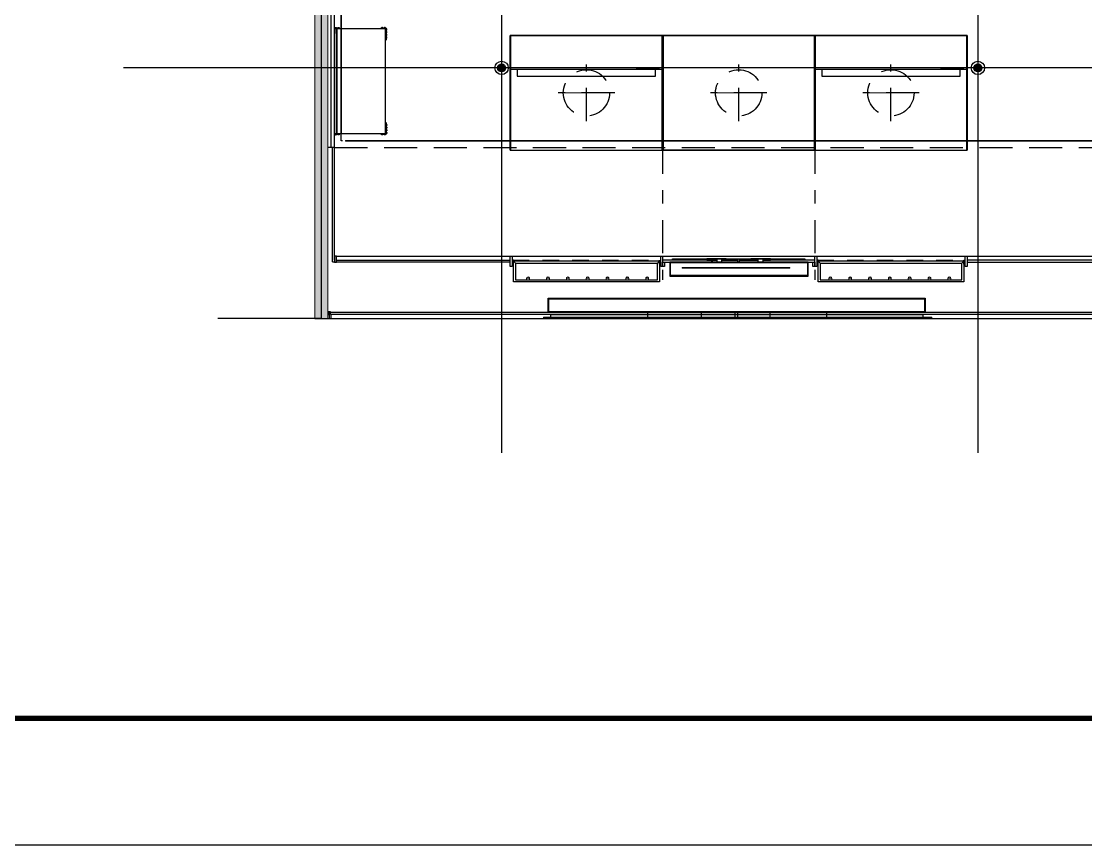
# Model space of a CAD drawing. Header units: millimetres. Extents: x 5896 to 6381, y 4295 to 4378.
# Drawn here: x 6050.79 to 6058.84, y 4295.41 to 4301.63 of the extents above; entities that cross this region are included whole.
import ezdxf

# ---------------------------------------------------------------- set-up
doc = ezdxf.new("R2010")
doc.units = ezdxf.units.MM
for name, pattern in [('HIDDEN2', [0.1875, 0.125, -0.0625]), ('NASCOSTA', [0.375, 0.25, -0.125]), ('PHANTOM2', [1.25, 0.625, -0.125, 0.125, -0.125, 0.125, -0.125]), ('TRATTEGGIATA', [0.75, 0.5, -0.25]), ('TRATTOPUNTO2', [0.5, 0.25, -0.125, 0, -0.125])]:
    doc.linetypes.add(name, pattern=pattern)
for name, color, linetype in [('ax-arredo piani', 2, 'Continuous'), ('ax-arredo piani rossi', 1, 'Continuous'), ('ax-arredo sez', 6, 'Continuous'), ('AXlogo', 6, 'Continuous'), ('GA_X DIM', 8, 'Continuous'), ('Pareti02', 3, 'Continuous'), ('proiezioni', 2, 'NASCOSTA'), ('R-PIANI', 6, 'Continuous'), ('sezioni 02', 3, 'Continuous'), ('Urban', 6, 'Continuous'), ('VITI', 1, 'Continuous'), ('图框', 254, 'Continuous'), ('消防', 5, 'Continuous')]:
    doc.layers.add(name, color=color, linetype=linetype)
doc.layers.add('Axis', color=7, linetype='TRATTOPUNTO2', true_color=0xe27a03)
doc.layers.add('PROIEZ-FASCIONE', color=7, linetype='TRATTEGGIATA', true_color=0xb4b08e)
for name, color, linetype, lineweight, true_color in [('LD_light', 7, 'Continuous', 5, 0xf00000), ('R-HATCH', 7, 'Continuous', 9, 0xbababa), ('R-WALL', 7, 'Continuous', 9, 0xbababa)]:
    doc.layers.add(name, color=color, linetype=linetype, lineweight=lineweight, true_color=true_color)
doc.layers.add('R-BORDER', color=7, linetype='PHANTOM2', true_color=0xdb0000, plot=False)
doc.layers.add('sez-PHOTO', color=3, linetype='HIDDEN2', lineweight=15)

# ---------------------------------------------------------------- blocks, each defined once
blk = doc.blocks.new('lamp A1')
at = {"layer": 'LD_light', "linetype": 'NASCOSTA'}
for p, q in [((300.7942, 135.0268), (300.7942, 135.4534)), ((300.5809, 135.2401), (301.0074, 135.2401))]:
    blk.add_line(p, q, dxfattribs=at)
blk.add_circle((300.7942, 135.2401), 0.175, dxfattribs=at)
blk = doc.blocks.new('ioo')
at = {"layer": 'LD_light', "elevation": 0}
blk.add_lwpolyline([(-3044.5, 2505.5), (-3066.5, 2505.5), (-3066.5, 2493.5), (-3044.5, 2493.5)], close=True, dxfattribs=at)
at = {"layer": 'LD_light', "ltscale": 0.1}
for radius in [11, 10]:
    blk.add_arc((-3055.5, 2505.5, 0), radius, 359.79563, 180.20437, dxfattribs=at)
blk = doc.blocks.new('bullone fianco')
at = {"layer": 'VITI'}
for p, q in [((-0.0033, 0.0002), (-0.0033, 0.007)), ((-0.0003, 0.0081), (-0.0029, 0.0081)), ((-0.0003, 0.0059), (-0.0029, 0.0059)), ((-0.0003, 0.0013), (-0.0029, 0.0013)), ((-0.0003, -0.001), (-0.0003, 0.0081)), ((-0.0003, 0.0072), (-0.0003, 0.0081)), ((0, 0.0072), (-0.0003, 0.0072)), ((-0.0003, 0), (-0.0003, -0.001)), ((0, 0), (-0.0003, 0)), ((0, 0), (0, 0.0072)), ((-0.0003, -0.001), (-0.0029, -0.001))]:
    blk.add_line(p, q, dxfattribs=at)
for centre, radius, start, end in [((-0.0012, 0.007), 0.00209, 147.13278, 212.86722), ((0.0046, 0.0036), 0.00787, 163.22135, 196.77865), ((-0.0012, 0.0002), 0.00209, 147.13278, 212.86722)]:
    blk.add_arc(centre, radius, start, end, dxfattribs=at)
blk = doc.blocks.new('112')
at = {"layer": 'R-HATCH', "ltscale": 10000}
h = blk.add_hatch(color=253, dxfattribs=at)
h.dxf.hatch_style = 1
h.paths.add_polyline_path([(6087.6307, 4402.1886), (6087.6307, 4414.0136), (6087.7307, 4414.0136), (6087.7307, 4402.1886)])
at = {"layer": 'ax-arredo piani', "color": 253}
for p, q in [((6087.7947, 4402.6608), (6089.11, 4402.6608)), ((6089.123, 4402.6608), (6092.5485, 4402.6608)), ((6092.5615, 4402.6608), (6093.8767, 4402.6608))]:
    blk.add_line(p, q, dxfattribs=at)
at = {"layer": 'ax-arredo piani', "color": 253, "elevation": 0}
for points in [[(6088.1667, 4403.5854), (6088.1667, 4403.5854), (6088.1667, 4404.3774), (6088.1667, 4404.3774), (6088.1667, 4404.3774), (6087.7977, 4404.3774), (6087.7977, 4403.5854), (6088.1667, 4403.5854)], [(6088.1697, 4404.2924), (6088.1667, 4404.2924), (6088.1667, 4404.3414), (6088.1697, 4404.3414)], [(6089.109, 4403.4608), (6090.261, 4403.4608), (6090.261, 4404.3258), (6089.109, 4404.3258)], [(6090.261, 4403.4608), (6091.4105, 4403.4608), (6091.4105, 4404.3258), (6090.261, 4404.3258)], [(6091.4105, 4403.4608), (6092.5625, 4403.4608), (6092.5625, 4404.3258), (6091.4105, 4404.3258)], [(6090.264, 4403.4638), (6091.4075, 4403.4638), (6091.4075, 4404.3228), (6090.264, 4404.3228)], [(6090.231, 4404.0718), (6090.0657, 4404.0718), (6090.0657, 4404.0851), (6090.231, 4404.0851)], [(6092.5325, 4404.0718), (6092.3672, 4404.0718), (6092.3672, 4404.0851), (6092.5325, 4404.0851)], [(6089.109, 4403.4608), (6089.109, 4404.0718), (6090.261, 4404.0718), (6090.261, 4403.4608), (6090.258, 4403.4608), (6090.258, 4404.0688), (6089.112, 4404.0688), (6089.112, 4403.4608)], [(6089.162, 4404.0188), (6090.208, 4404.0188), (6090.208, 4404.0688), (6089.162, 4404.0688)], [(6091.4105, 4403.4608), (6091.4105, 4404.0718), (6092.5625, 4404.0718), (6092.5625, 4403.4608), (6092.5595, 4403.4608), (6092.5595, 4404.0688), (6091.4135, 4404.0688), (6091.4135, 4403.4608)], [(6091.4635, 4404.0188), (6092.5095, 4404.0188), (6092.5095, 4404.0688), (6091.4635, 4404.0688)], [(6088.1697, 4403.6704), (6088.1667, 4403.6704), (6088.1667, 4403.6214), (6088.1697, 4403.6214)]]:
    blk.add_lwpolyline(points, close=True, dxfattribs=at)
for points in [[(6089.112, 4404.0718), (6089.109, 4404.0718), (6089.109, 4404.3258), (6090.261, 4404.3258)], [(6090.261, 4404.3258), (6090.261, 4404.0718), (6090.258, 4404.0718), (6090.258, 4404.3228), (6089.112, 4404.3228), (6089.112, 4404.0718)], [(6091.4135, 4404.0718), (6091.4105, 4404.0718), (6091.4105, 4404.3258), (6092.5625, 4404.3258)], [(6092.5625, 4404.3258), (6092.5625, 4404.0718), (6092.5595, 4404.0718), (6092.5595, 4404.3228), (6091.4135, 4404.3228), (6091.4135, 4404.0718)]]:
    blk.add_lwpolyline(points, dxfattribs=at)
at = {"layer": 'ax-arredo piani rossi', "color": 253}
for p, q in [((6090.3355, 4402.6308), (6090.3355, 4402.6408)), ((6090.3355, 4402.6408), (6091.3355, 4402.6408)), ((6090.7405, 4402.6408), (6090.5958, 4402.6408)), ((6090.5958, 4402.6408), (6090.5958, 4402.6308)), ((6090.7405, 4402.6308), (6090.7405, 4402.6408)), ((6091.0774, 4402.6408), (6090.9283, 4402.6408)), ((6090.9283, 4402.6408), (6090.9283, 4402.6308)), ((6091.0774, 4402.6308), (6091.0774, 4402.6408)), ((6091.3355, 4402.6408), (6091.3355, 4402.6308)), ((6090.236, 4402.6208), (6089.134, 4402.6208)), ((6089.149, 4402.6058), (6090.221, 4402.6058)), ((6090.6302, 4402.6308), (6090.3355, 4402.6308)), ((6090.5958, 4402.6308), (6090.6302, 4402.6308)), ((6090.7062, 4402.6308), (6090.7405, 4402.6308)), ((6090.9283, 4402.6308), (6090.9832, 4402.6308)), ((6091.3355, 4402.6308), (6091.0187, 4402.6308)), ((6091.0187, 4402.6308), (6091.0774, 4402.6308)), ((6092.5375, 4402.6208), (6091.4355, 4402.6208)), ((6091.4505, 4402.6058), (6092.5225, 4402.6058))]:
    blk.add_line(p, q, dxfattribs=at)
at = {"layer": 'ax-arredo sez', "color": 253}
for p, q in [((6087.7657, 4402.6158), (6087.7657, 4403.4814)), ((6087.7807, 4402.6308), (6087.7807, 4403.4814)), ((6087.7817, 4402.6608), (6087.7807, 4402.6598)), ((6087.7807, 4402.6598), (6087.7807, 4402.6308)), ((6087.7947, 4402.6608), (6087.7817, 4402.6608)), ((6087.7957, 4402.6598), (6087.7947, 4402.6608)), ((6087.7957, 4402.6138), (6087.7957, 4402.6598)), ((6089.109, 4402.6598), (6089.11, 4402.6608)), ((6089.109, 4402.5826), (6089.109, 4402.6598)), ((6089.11, 4402.6608), (6089.123, 4402.6608)), ((6089.123, 4402.6608), (6089.124, 4402.6598)), ((6089.124, 4402.6598), (6089.124, 4402.6308)), ((6090.246, 4402.6598), (6090.247, 4402.6608)), ((6090.246, 4402.5826), (6090.246, 4402.6598)), ((6090.247, 4402.6608), (6090.26, 4402.6608)), ((6090.26, 4402.6608), (6090.261, 4402.6598)), ((6090.261, 4402.6598), (6090.261, 4402.6308)), ((6090.6388, 4402.6408), (6090.6302, 4402.6408)), ((6090.6302, 4402.6408), (6090.6302, 4402.6138)), ((6090.6388, 4402.6138), (6090.6388, 4402.6408)), ((6090.6737, 4402.6408), (6090.7062, 4402.6408)), ((6090.6737, 4402.6138), (6090.6737, 4402.6408)), ((6090.7062, 4402.6408), (6090.7062, 4402.6138)), ((6090.8301, 4402.6408), (6090.8382, 4402.6408)), ((6090.8301, 4402.6138), (6090.8301, 4402.6408)), ((6090.8382, 4402.6408), (6090.8382, 4402.6138)), ((6090.9832, 4402.6408), (6091.0187, 4402.6408)), ((6090.9832, 4402.6138), (6090.9832, 4402.6408)), ((6091.0187, 4402.6408), (6091.0187, 4402.6138)), ((6091.4105, 4402.6598), (6091.4115, 4402.6608)), ((6091.4105, 4402.5826), (6091.4105, 4402.6598)), ((6091.4115, 4402.6608), (6091.4245, 4402.6608)), ((6091.4245, 4402.6608), (6091.4255, 4402.6598)), ((6091.4255, 4402.6598), (6091.4255, 4402.6308)), ((6092.5475, 4402.6598), (6092.5485, 4402.6608)), ((6092.5475, 4402.5826), (6092.5475, 4402.6598)), ((6092.5485, 4402.6608), (6092.5615, 4402.6608)), ((6092.5615, 4402.6608), (6092.5625, 4402.6598)), ((6092.5625, 4402.6598), (6092.5625, 4402.6308)), ((6087.7657, 4402.6158), (6087.7807, 4402.6158)), ((6087.7807, 4402.6308), (6087.7807, 4402.6308)), ((6087.7807, 4402.6308), (6087.7807, 4402.6138)), ((6087.7807, 4402.6138), (6087.7957, 4402.6138)), ((6087.7957, 4402.6138), (6087.7957, 4402.6308)), ((6087.7957, 4402.6308), (6089.109, 4402.6308)), ((6089.109, 4402.6138), (6087.7957, 4402.6138)), ((6089.124, 4402.5826), (6089.109, 4402.5826)), ((6089.124, 4402.6308), (6089.124, 4402.6308)), ((6089.124, 4402.6308), (6089.124, 4402.5826)), ((6089.128, 4402.6308), (6089.126, 4402.6308)), ((6089.126, 4402.6308), (6089.126, 4402.6158)), ((6089.126, 4402.6158), (6089.132, 4402.6158)), ((6089.128, 4402.6178), (6089.128, 4402.6308)), ((6089.132, 4402.6178), (6089.128, 4402.6178)), ((6089.134, 4402.6308), (6089.132, 4402.6308)), ((6089.132, 4402.6308), (6089.132, 4402.6178)), ((6089.132, 4402.6158), (6089.132, 4402.5988)), ((6089.132, 4402.5988), (6089.134, 4402.5988)), ((6089.134, 4402.5988), (6089.134, 4402.6308)), ((6089.134, 4402.6208), (6089.149, 4402.6058)), ((6089.134, 4402.4658), (6089.134, 4402.6208)), ((6089.149, 4402.6058), (6089.149, 4402.4808)), ((6090.221, 4402.6058), (6090.236, 4402.6208)), ((6090.221, 4402.4808), (6090.221, 4402.6058)), ((6090.236, 4402.5988), (6090.236, 4402.6308)), ((6090.236, 4402.6308), (6090.238, 4402.6308)), ((6090.236, 4402.6208), (6090.236, 4402.4658)), ((6090.238, 4402.5988), (6090.236, 4402.5988)), ((6090.238, 4402.6308), (6090.238, 4402.6178)), ((6090.238, 4402.6178), (6090.242, 4402.6178)), ((6090.244, 4402.6158), (6090.238, 4402.6158)), ((6090.238, 4402.6158), (6090.238, 4402.5988)), ((6090.242, 4402.6178), (6090.242, 4402.6308)), ((6090.242, 4402.6308), (6090.244, 4402.6308)), ((6090.244, 4402.6308), (6090.244, 4402.6158)), ((6090.261, 4402.5826), (6090.246, 4402.5826)), ((6090.6302, 4402.6308), (6090.261, 4402.6308)), ((6090.261, 4402.6308), (6090.261, 4402.6138)), ((6090.261, 4402.6308), (6090.261, 4402.6308)), ((6090.261, 4402.6308), (6090.261, 4402.5826)), ((6090.261, 4402.6138), (6090.6302, 4402.6138)), ((6090.261, 4402.6138), (6090.276, 4402.6138)), ((6090.261, 4402.5826), (6090.261, 4402.6138)), ((6090.276, 4402.5826), (6090.261, 4402.5826)), ((6090.276, 4402.6138), (6090.276, 4402.5826)), ((6090.3196, 4402.6138), (6090.3156, 4402.6138)), ((6090.3156, 4402.6138), (6090.3156, 4402.5098)), ((6090.3196, 4402.5138), (6090.3196, 4402.6138)), ((6091.3564, 4402.6138), (6090.3196, 4402.6138)), ((6090.3196, 4402.6138), (6090.3196, 4402.6108)), ((6090.3196, 4402.6108), (6091.3564, 4402.6108)), ((6090.6302, 4402.6138), (6090.6388, 4402.6138)), ((6090.6737, 4402.6308), (6090.6388, 4402.6308)), ((6090.6388, 4402.6308), (6090.6737, 4402.6308)), ((6090.6388, 4402.6308), (6090.6737, 4402.6308)), ((6090.6388, 4402.6138), (6090.6737, 4402.6138)), ((6090.7062, 4402.6138), (6090.6737, 4402.6138)), ((6090.8301, 4402.6308), (6090.7062, 4402.6308)), ((6090.7062, 4402.6308), (6090.8301, 4402.6308)), ((6090.7062, 4402.6138), (6090.8301, 4402.6138)), ((6090.8382, 4402.6138), (6090.8301, 4402.6138)), ((6090.9832, 4402.6308), (6090.8382, 4402.6308)), ((6090.8382, 4402.6308), (6090.9832, 4402.6308)), ((6090.8382, 4402.6138), (6090.9832, 4402.6138)), ((6091.0187, 4402.6138), (6090.9832, 4402.6138)), ((6091.4105, 4402.6308), (6091.0187, 4402.6308)), ((6091.0187, 4402.6138), (6091.4105, 4402.6138)), ((6091.3564, 4402.6138), (6091.3564, 4402.5138)), ((6091.3604, 4402.6138), (6091.3564, 4402.6138)), ((6091.3564, 4402.6108), (6091.3564, 4402.6138)), ((6091.3604, 4402.5098), (6091.3604, 4402.6138)), ((6091.3955, 4402.6138), (6091.4105, 4402.6138)), ((6091.3955, 4402.5826), (6091.3955, 4402.6138)), ((6091.4105, 4402.5826), (6091.3955, 4402.5826)), ((6091.4105, 4402.6138), (6091.4105, 4402.6308)), ((6091.4105, 4402.6138), (6091.4105, 4402.5826)), ((6091.4255, 4402.5826), (6091.4105, 4402.5826)), ((6091.4255, 4402.6308), (6091.4255, 4402.6308)), ((6091.4255, 4402.6308), (6091.4255, 4402.5826)), ((6091.4295, 4402.6308), (6091.4275, 4402.6308)), ((6091.4275, 4402.6308), (6091.4275, 4402.6158)), ((6091.4275, 4402.6158), (6091.4335, 4402.6158)), ((6091.4295, 4402.6178), (6091.4295, 4402.6308)), ((6091.4335, 4402.6178), (6091.4295, 4402.6178)), ((6091.4355, 4402.6308), (6091.4335, 4402.6308)), ((6091.4335, 4402.6308), (6091.4335, 4402.6178)), ((6091.4335, 4402.6158), (6091.4335, 4402.5988)), ((6091.4335, 4402.5988), (6091.4355, 4402.5988)), ((6091.4355, 4402.5988), (6091.4355, 4402.6308)), ((6091.4355, 4402.6208), (6091.4505, 4402.6058)), ((6091.4355, 4402.4658), (6091.4355, 4402.6208)), ((6091.4505, 4402.6058), (6091.4505, 4402.4808)), ((6092.5225, 4402.6058), (6092.5375, 4402.6208)), ((6092.5225, 4402.4808), (6092.5225, 4402.6058)), ((6092.5375, 4402.5988), (6092.5375, 4402.6308)), ((6092.5375, 4402.6308), (6092.5395, 4402.6308)), ((6092.5375, 4402.6208), (6092.5375, 4402.4658)), ((6092.5395, 4402.5988), (6092.5375, 4402.5988)), ((6092.5395, 4402.6308), (6092.5395, 4402.6178)), ((6092.5395, 4402.6178), (6092.5435, 4402.6178)), ((6092.5455, 4402.6158), (6092.5395, 4402.6158)), ((6092.5395, 4402.6158), (6092.5395, 4402.5988)), ((6092.5435, 4402.6178), (6092.5435, 4402.6308)), ((6092.5435, 4402.6308), (6092.5455, 4402.6308)), ((6092.5455, 4402.6308), (6092.5455, 4402.6158)), ((6092.5625, 4402.5826), (6092.5475, 4402.5826)), ((6093.8757, 4402.6308), (6092.5625, 4402.6308)), ((6092.5625, 4402.6308), (6092.5625, 4402.6308)), ((6092.5625, 4402.6308), (6092.5625, 4402.5826)), ((6092.5625, 4402.6138), (6093.8757, 4402.6138)), ((6089.149, 4402.4808), (6090.221, 4402.4808)), ((6090.3156, 4402.5098), (6091.3604, 4402.5098)), ((6091.3564, 4402.5138), (6090.3196, 4402.5138)), ((6091.4505, 4402.4808), (6092.5225, 4402.4808)), ((6090.236, 4402.4658), (6089.134, 4402.4658)), ((6092.5375, 4402.4658), (6091.4355, 4402.4658)), ((6089.3958, 4402.2376), (6089.3958, 4402.3426)), ((6089.3958, 4402.3426), (6092.2443, 4402.3426)), ((6089.4008, 4402.2376), (6089.4008, 4402.3376)), ((6089.4008, 4402.3376), (6092.2393, 4402.3376)), ((6092.2393, 4402.3376), (6092.2393, 4402.2376)), ((6092.2443, 4402.3426), (6092.2443, 4402.2376))]:
    blk.add_line(p, q, dxfattribs=at)
at = {"layer": 'ax-arredo sez', "color": 253, "elevation": 0}
for points in [[(6087.7837, 4404.3414), (6087.7807, 4404.3414), (6087.7807, 4404.3814), (6087.8207, 4404.3814), (6087.8207, 4404.3784), (6087.7837, 4404.3784), (6087.7837, 4404.3414)], [(6088.1677, 4404.3414), (6088.1707, 4404.3414), (6088.1707, 4404.3814), (6088.1307, 4404.3814), (6088.1307, 4404.3784), (6088.1677, 4404.3784), (6088.1677, 4404.3414)], [(6087.7837, 4403.6214), (6087.7807, 4403.6214), (6087.7807, 4403.5814), (6087.8207, 4403.5814), (6087.8207, 4403.5844), (6087.7837, 4403.5844), (6087.7837, 4403.6214)], [(6088.1677, 4403.6214), (6088.1707, 4403.6214), (6088.1707, 4403.5814), (6088.1307, 4403.5814), (6088.1307, 4403.5844), (6088.1677, 4403.5844), (6088.1677, 4403.6214)]]:
    blk.add_lwpolyline(points, dxfattribs=at)
blk.add_lwpolyline([(6087.7967, 4403.5844), (6087.7837, 4403.5844), (6087.7837, 4404.3784), (6087.7967, 4404.3784)], close=True, dxfattribs=at)
at = {"layer": 'Axis', "color": 253}
for p, q in [((6090.261, 4403.5324), (6090.261, 4402.4811)), ((6091.4105, 4403.5324), (6091.4105, 4402.4811))]:
    blk.add_line(p, q, dxfattribs=at)
at = {"layer": 'AXlogo', "color": 253}
for p, q in [((6089.415, 4402.1936), (6089.415, 4402.2186)), ((6089.415, 4402.2186), (6092.2278, 4402.2186)), ((6092.2278, 4402.1936), (6089.415, 4402.1936)), ((6092.2278, 4402.2186), (6092.2278, 4402.1936))]:
    blk.add_line(p, q, dxfattribs=at)
at = {"layer": 'DEFPOINTS', "color": 253}
blk.add_line((6087.8107, 4404.3814), (6087.7807, 4404.3814), dxfattribs=at)
at = {"layer": 'Pareti02', "color": 253}
for p, q in [((6087.7557, 4403.4814), (6087.7557, 4411.8814)), ((6087.7807, 4403.4814), (6087.7807, 4411.8814)), ((6087.7807, 4403.4814), (6087.7307, 4403.4814))]:
    blk.add_line(p, q, dxfattribs=at)
at = {"layer": 'PROIEZ-FASCIONE', "color": 253}
for p, q in [((6087.8307, 4403.5314), (6087.8307, 4412.3136)), ((6093.8407, 4403.5314), (6087.8307, 4403.5314))]:
    blk.add_line(p, q, dxfattribs=at)
at = {"layer": 'proiezioni', "color": 253}
for p, q in [((6089.685, 4403.68), (6089.685, 4404.1066)), ((6090.8357, 4403.68), (6090.8357, 4404.1066)), ((6091.9865, 4403.68), (6091.9865, 4404.1066)), ((6089.8983, 4403.8933), (6089.4717, 4403.8933)), ((6091.049, 4403.8933), (6090.6225, 4403.8933)), ((6092.1997, 4403.8933), (6091.7732, 4403.8933)), ((6087.7807, 4403.4814), (6093.8907, 4403.4814))]:
    blk.add_line(p, q, dxfattribs=at)
for centre in [(6089.685, 4403.8933), (6090.8357, 4403.8933), (6091.9865, 4403.8933)]:
    blk.add_circle(centre, 0.175, dxfattribs=at)
at = {"layer": 'R-BORDER', "color": 253, "ltscale": 10000}
for p, q in [((6087.6807, 4414.0886), (6087.6807, 4402.1886)), ((6087.6307, 4402.1886), (6094.0026, 4402.1886)), ((6087.6807, 4402.1886), (6087.6307, 4402.1886))]:
    blk.add_line(p, q, dxfattribs=at)
at = {"layer": 'R-PIANI', "color": 253, "ltscale": 10000}
blk.add_line((6087.6307, 4402.1886), (6086.8995, 4402.1886), dxfattribs=at)
at = {"layer": 'R-WALL', "color": 253, "ltscale": 10000}
for p, q in [((6087.6307, 4402.1886), (6087.6307, 4414.0136)), ((6087.7307, 4414.0136), (6087.7307, 4402.1886)), ((6087.7307, 4402.1886), (6087.6307, 4402.1886))]:
    blk.add_line(p, q, dxfattribs=at)
at = {"layer": 'sez-PHOTO', "color": 253}
for p, q in [((6089.128, 4402.6308), (6090.242, 4402.6308)), ((6091.4295, 4402.6308), (6092.5435, 4402.6308))]:
    blk.add_line(p, q, dxfattribs=at)
at = {"layer": 'sezioni 02', "color": 253}
for p, q in [((6087.7407, 4402.2386), (6087.7307, 4402.2386)), ((6087.7307, 4402.2386), (6087.7307, 4402.2181)), ((6087.7407, 4402.2181), (6087.7407, 4402.2386)), ((6087.7507, 4402.2386), (6087.7407, 4402.2386)), ((6087.7407, 4402.2386), (6087.7407, 4402.1886)), ((6087.7507, 4402.2186), (6087.7507, 4402.2386)), ((6090.5542, 4402.2376), (6090.1474, 4402.2376)), ((6090.1474, 4402.2376), (6090.1474, 4402.1936)), ((6090.5542, 4402.1936), (6090.5542, 4402.2376)), ((6090.829, 4402.2376), (6090.8063, 4402.2376)), ((6090.8063, 4402.2376), (6090.8063, 4402.1936)), ((6090.829, 4402.1936), (6090.829, 4402.2376)), ((6091.502, 4402.2376), (6091.0718, 4402.2376)), ((6091.0718, 4402.2376), (6091.0718, 4402.1936)), ((6091.502, 4402.1936), (6091.502, 4402.2376)), ((6087.7307, 4402.2181), (6087.7407, 4402.2181)), ((6087.7407, 4402.1886), (6087.7557, 4402.1886)), ((6087.7557, 4402.2186), (6087.7507, 4402.2186)), ((6087.7557, 4402.1886), (6087.7557, 4402.2186)), ((6090.1474, 4402.1936), (6090.5542, 4402.1936)), ((6090.8063, 4402.1936), (6090.829, 4402.1936)), ((6091.0718, 4402.1936), (6091.502, 4402.1936))]:
    blk.add_line(p, q, dxfattribs=at)
at = {"layer": 'Urban', "color": 253}
for p, q in [((6087.7507, 4402.2186), (6087.7507, 4402.2376)), ((6087.7507, 4402.2376), (6093.969, 4402.2376)), ((6092.2393, 4402.2406), (6089.4008, 4402.2406)), ((6089.4008, 4402.2406), (6089.4008, 4402.2376)), ((6089.4008, 4402.2376), (6092.2393, 4402.2376)), ((6092.2393, 4402.2376), (6092.2393, 4402.2406)), ((6093.969, 4402.2186), (6087.7507, 4402.2186))]:
    blk.add_line(p, q, dxfattribs=at)
at = {"layer": 'VITI', "color": 253, "elevation": 0}
for points in [[(6087.8207, 4404.3824), (6087.8207, 4404.3814), (6087.7807, 4404.3814), (6087.7807, 4404.3824)], [(6087.8207, 4403.5814), (6087.8207, 4403.5804), (6087.7807, 4403.5804), (6087.7807, 4403.5814)]]:
    blk.add_lwpolyline(points, close=True, dxfattribs=at)
for points in [[(6088.1307, 4404.3814), (6088.1307, 4404.3824), (6088.1717, 4404.3824), (6088.1717, 4404.2924), (6088.1707, 4404.2924), (6088.1707, 4404.3814), (6088.1307, 4404.3814)], [(6088.1307, 4403.5814), (6088.1307, 4403.5804), (6088.1717, 4403.5804), (6088.1717, 4403.6704), (6088.1707, 4403.6704), (6088.1707, 4403.5814), (6088.1307, 4403.5814)]]:
    blk.add_lwpolyline(points, dxfattribs=at)
at = {"layer": 'VITI', "color": 253}
for p, rotation in [((6087.7867, 4404.3824), 270), ((6087.8067, 4404.3824), 270), ((6088.1717, 4403.6545), 180), ((6088.1717, 4403.6345), 180), ((6088.1717, 4403.6145), 180), ((6087.8138, 4403.5804), 90), ((6088.1448, 4403.5804), 90), ((6088.1648, 4403.5804), 90), ((6088.1717, 4403.5945), 180)]:
    blk.add_blockref('bullone fianco', p, dxfattribs=dict(at, rotation=rotation))
at = {"layer": 'VITI', "color": 253, "xscale": -1}
for p, rotation in [((6088.1448, 4404.3824), 90), ((6088.1648, 4404.3824), 90), ((6087.7867, 4403.5804), 270)]:
    blk.add_blockref('bullone fianco', p, dxfattribs=dict(at, rotation=rotation))
for p in [(6088.1717, 4404.3684), (6088.1717, 4404.3484), (6088.1717, 4404.3284), (6088.1717, 4404.3084)]:
    blk.add_blockref('bullone fianco', p, dxfattribs=at)
blk = doc.blocks.new('tukuang')
at = {"layer": '图框'}
blk.add_lwpolyline([(0, 0), (4200, 0), (4200, 2969.7), (0, 2969.7)], close=True, dxfattribs=at)
at = {"layer": '图框', "const_width": 4.24}
blk.add_lwpolyline([(212.12, 2870.71), (4101.01, 2870.71), (4101.01, 98.99), (212.12, 98.99)], close=True, dxfattribs=at)

msp = doc.modelspace()

# ---------------------------------------------------------------- hatches: boundary and pattern name
at = {"layer": 'LD_light'}
h = msp.add_hatch(color=256, dxfattribs=at)
h.dxf.hatch_style = 1
h.paths.add_polyline_path([(6053.2083, 4300.7902), (6053.2083, 4302.0982), (6053.2133, 4302.0982), (6053.2133, 4300.7902)])
h = msp.add_hatch(color=256, dxfattribs=at)
h.dxf.hatch_style = 1
h.paths.add_polyline_path([(6053.2428, 4300.7321), (6054.5508, 4300.7321), (6054.5508, 4300.7271), (6053.2428, 4300.7271)])
h = msp.add_hatch(color=256, dxfattribs=at)
h.dxf.hatch_style = 1
h.paths.add_polyline_path([(6054.5508, 4300.7321), (6055.8588, 4300.7321), (6055.8588, 4300.7271), (6054.5508, 4300.7271)])
h = msp.add_hatch(color=256, dxfattribs=at)
h.dxf.hatch_style = 1
h.paths.add_polyline_path([(6055.8588, 4300.7321), (6057.1668, 4300.7321), (6057.1668, 4300.7271), (6055.8588, 4300.7271)])
h = msp.add_hatch(color=256, dxfattribs=at)
h.dxf.hatch_style = 1
h.paths.add_polyline_path([(6057.1668, 4300.7321), (6058.4748, 4300.7321), (6058.4748, 4300.7271), (6057.1668, 4300.7271)])
h = msp.add_hatch(color=256, dxfattribs=at)
h.dxf.hatch_style = 1
h.paths.add_polyline_path([(6058.4748, 4300.7271), (6059.1888, 4300.7271), (6059.1888, 4300.7321), (6058.4748, 4300.7321)])
h = msp.add_hatch(color=256, dxfattribs=at)
h.dxf.hatch_style = 1
h.paths.add_polyline_path([(6055.7887, 4299.7723), (6056.6017, 4299.7723), (6056.6017, 4299.7673), (6055.7887, 4299.7673)])
h = msp.add_hatch(color=256, dxfattribs=at)
h.dxf.hatch_style = 1
h.paths.add_polyline_path([(6055.8382, 4299.7723), (6056.5522, 4299.7723), (6056.5522, 4299.7673), (6055.8382, 4299.7673)])
h = msp.add_hatch(color=256, dxfattribs=at)
h.dxf.hatch_style = 1
h.paths.add_polyline_path([(6054.7406, 4299.3968), (6055.8506, 4299.3968), (6055.8506, 4299.3918), (6054.7406, 4299.3918)])
h = msp.add_hatch(color=256, dxfattribs=at)
h.dxf.hatch_style = 1
h.paths.add_polyline_path([(6055.8506, 4299.3968), (6056.9606, 4299.3968), (6056.9606, 4299.3918), (6055.8506, 4299.3918)])
h = msp.add_hatch(color=256, dxfattribs=at)
h.dxf.hatch_style = 1
h.paths.add_polyline_path([(6056.9606, 4299.3918), (6057.6746, 4299.3918), (6057.6746, 4299.3968), (6056.9606, 4299.3968)])
at = {"layer": '消防', "ltscale": 2}
for points in [[(6054.4543, 4301.2796, 1), (6054.3938, 4301.2796, 1)], [(6058.0543, 4301.2796, 1), (6057.9938, 4301.2796, 1)]]:
    msp.add_hatch(color=6, dxfattribs=at).paths.add_polyline_path(points)

# ---------------------------------------------------------------- linework, layer by layer
at = {"layer": 'Axis'}
for p, q in [((6055.6411, 4300.7305), (6055.6411, 4299.6793)), ((6056.7905, 4300.7305), (6056.7905, 4299.6793))]:
    msp.add_line(p, q, dxfattribs=at)
at = {"layer": 'LD_light', "elevation": 0}
for points in [[(6053.2083, 4300.7902), (6053.2083, 4302.0982), (6053.2133, 4302.0982), (6053.2133, 4300.7902)], [(6053.2428, 4300.7321), (6054.5508, 4300.7321), (6054.5508, 4300.7271), (6053.2428, 4300.7271)], [(6054.5508, 4300.7321), (6055.8588, 4300.7321), (6055.8588, 4300.7271), (6054.5508, 4300.7271)], [(6055.8588, 4300.7321), (6057.1668, 4300.7321), (6057.1668, 4300.7271), (6055.8588, 4300.7271)], [(6057.1668, 4300.7321), (6058.4748, 4300.7321), (6058.4748, 4300.7271), (6057.1668, 4300.7271)], [(6058.4748, 4300.7271), (6059.1888, 4300.7271), (6059.1888, 4300.7321), (6058.4748, 4300.7321)], [(6055.7887, 4299.7723), (6056.6017, 4299.7723), (6056.6017, 4299.7673), (6055.7887, 4299.7673)], [(6055.8382, 4299.7723), (6056.5522, 4299.7723), (6056.5522, 4299.7673), (6055.8382, 4299.7673)], [(6054.7406, 4299.3968), (6056.0486, 4299.3968), (6056.0486, 4299.3918), (6054.7406, 4299.3918)], [(6054.7406, 4299.3968), (6055.8506, 4299.3968), (6055.8506, 4299.3918), (6054.7406, 4299.3918)], [(6055.8506, 4299.3968), (6056.9606, 4299.3968), (6056.9606, 4299.3918), (6055.8506, 4299.3918)], [(6056.9606, 4299.3918), (6057.6746, 4299.3918), (6057.6746, 4299.3968), (6056.9606, 4299.3968)]]:
    msp.add_lwpolyline(points, close=True, dxfattribs=at)
at = {"layer": '消防', "color": 210, "ltscale": 2}
for p, q in [((6054.4241, 4309.5851), (6054.4241, 4298.3722)), ((6058.0241, 4309.5851), (6058.0241, 4298.3722)), ((6059.1417, 4301.2796), (6051.5649, 4301.2796))]:
    msp.add_line(p, q, dxfattribs=at)
at = {"layer": '消防', "color": 6, "ltscale": 2}
for centre, radius in [((6054.4241, 4301.2796), 0.0504), ((6054.4241, 4301.2796), 0.0302), ((6058.0241, 4301.2796), 0.0504), ((6058.0241, 4301.2796), 0.0302)]:
    msp.add_circle(centre, radius, dxfattribs=at)

# ---------------------------------------------------------------- block references
msp.add_blockref('112', (-34.6199, -102.8019))
at = {"layer": 'GA_X DIM', "xscale": 0.009635294117647079, "yscale": 0.009635294117647079, "zscale": 0.009635294117647079}
msp.add_blockref('tukuang', (6043.6451, 4295.413), dxfattribs=at)
at = {"layer": 'LD_light'}
for p in [(5754.2709, 4165.8514), (5755.4216, 4165.8514), (5756.5724, 4165.8514)]:
    msp.add_blockref('lamp A1', p, dxfattribs=at)
at = {"layer": 'LD_light', "xscale": -0.001, "yscale": 0.001, "zscale": 0.001}
for p in [(6051.5686, 4297.1855), (6051.7186, 4297.1855), (6051.8686, 4297.1855), (6052.0186, 4297.1855), (6052.1686, 4297.1855), (6052.3186, 4297.1855), (6052.4686, 4297.1855), (6053.8529, 4297.1855), (6054.0029, 4297.1855), (6054.1529, 4297.1855), (6054.3029, 4297.1855), (6054.4529, 4297.1855), (6054.6029, 4297.1855), (6054.7529, 4297.1855)]:
    msp.add_blockref('ioo', p, dxfattribs=at)

doc.saveas('drawing.dxf')
